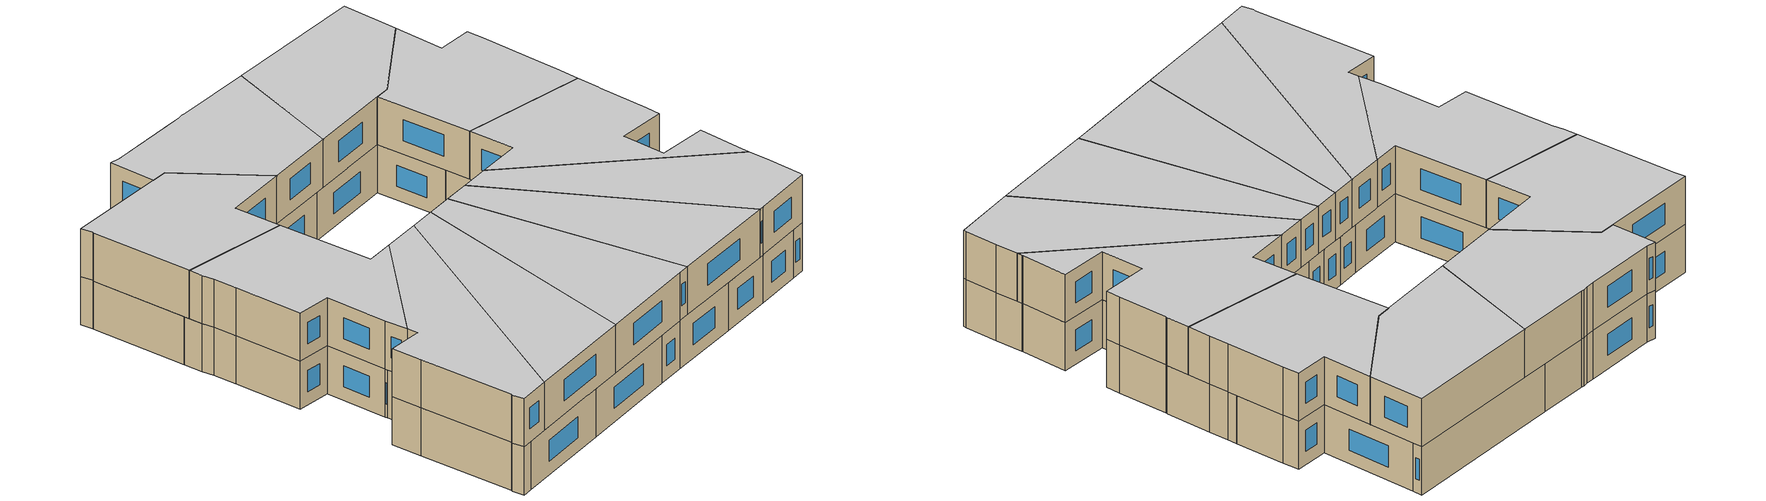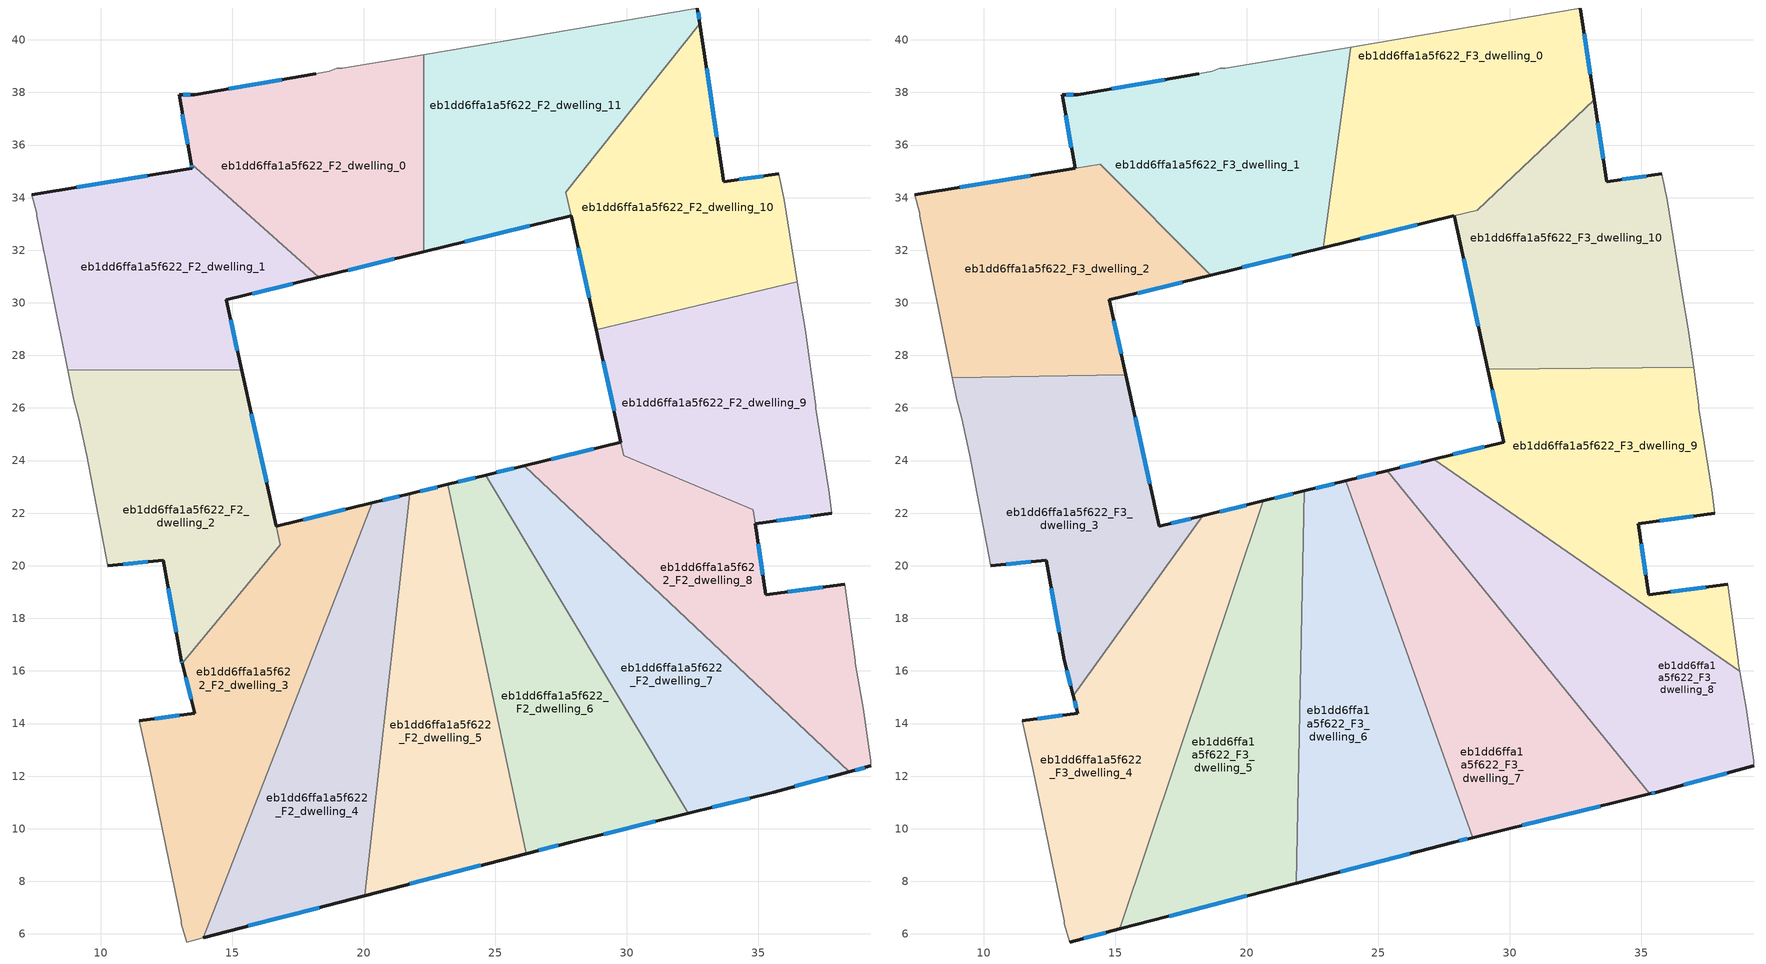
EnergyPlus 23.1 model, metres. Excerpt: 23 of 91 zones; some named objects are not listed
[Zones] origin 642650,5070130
eb1dd6ffa1a5f622_F2_dwelling_0
 floor to eb1dd6ffa1a5f622_F1_dwelling_0 (EU_floor_Construction): 22.27,39.44 22.27,31.94 18.28,30.96 13.44,35.29 12.97,37.91 13.57,37.91 18.17,38.71 18.67,38.81 18.97,38.91 19.17,38.91 z6
 wall outside (EU_wall_Construction): 18.17,38.71 13.57,37.91 12.97,37.91 13.44,35.29 / 18.28,30.96 22.27,31.94 z6:9
 wall adiabatic (EU_wall_Construction): 22.27,39.44 19.17,38.91 18.97,38.91 18.67,38.81 18.17,38.71 z6:9
 wall to eb1dd6ffa1a5f622_F2_dwelling_11 (EU_wall_Construction): 22.27,31.94 22.27,39.44 z6:9
 wall to eb1dd6ffa1a5f622_F2_dwelling_1 (EU_wall_Construction): 13.44,35.29 18.28,30.96 z6:9
 window (EU_Window_Construction): 16.88,38.49 14.86,38.14 / 19.4,31.24 21.15,31.67 / 13.1,37.18 13.31,36.03 / 13.4,37.91 13.14,37.91 z6.84:8.16
eb1dd6ffa1a5f622_F2_dwelling_1
 floor to eb1dd6ffa1a5f622_F1_dwelling_1 (EU_floor_Construction): 18.28,30.96 14.77,30.11 15.36,27.43 8.73,27.46 7.56,33.31 7.56,33.41 7.36,34.11 13.47,35.11 13.44,35.29 z6
 wall outside (EU_wall_Construction): 13.44,35.29 13.47,35.11 7.36,34.11 / 15.36,27.43 14.77,30.11 18.28,30.96 z6:9
 wall adiabatic (EU_wall_Construction): 7.36,34.11 7.56,33.41 7.56,33.31 8.73,27.46 z6:9
 wall to eb1dd6ffa1a5f622_F2_dwelling_2 (EU_wall_Construction): 8.73,27.46 15.36,27.43 z6:9
 window (EU_Window_Construction): 11.76,34.83 9.07,34.39 / 13.45,35.24 13.46,35.16 / 15.75,30.35 17.3,30.72 / 15.19,28.18 14.93,29.36 z6.84:8.16
 ceiling adiabatic (EU_roof_Construction): 13.47,35.11 7.36,34.11 13.61,35.13 13.44,35.29 z9
eb1dd6ffa1a5f622_F2_dwelling_10
 floor to eb1dd6ffa1a5f622_F1_dwelling_10 (EU_floor_Construction): 32.78,40.61 33.68,34.61 35.79,34.91 35.98,33.9 36.49,30.8 28.83,28.97 27.68,34.21 z6
 wall outside (EU_wall_Construction): 35.79,34.91 33.68,34.61 32.78,40.61 / 27.88,33.3 28.83,28.97 z6:9
 wall adiabatic (EU_wall_Construction): 36.49,30.8 35.98,33.9 35.79,34.91 z6:9
 wall to eb1dd6ffa1a5f622_F2_dwelling_9 (EU_wall_Construction): 28.83,28.97 36.49,30.8 z6:9
 wall to eb1dd6ffa1a5f622_F2_dwelling_11 (EU_wall_Construction): 32.78,40.61 27.68,34.21 27.88,33.31 z6:9
 window (EU_Window_Construction): 33.43,36.29 33.03,38.93 / 35.2,34.82 34.27,34.69 / 28.15,32.09 28.57,30.19 z6.84:8.16
eb1dd6ffa1a5f622_F2_dwelling_11
 floor to eb1dd6ffa1a5f622_F1_dwelling_11 (EU_floor_Construction): 32.68,41.21 32.78,40.61 27.68,34.21 27.88,33.31 22.27,31.94 22.27,39.44 z6
 wall outside (EU_wall_Construction): 32.78,40.61 32.68,41.21 / 22.27,31.94 27.88,33.31 z6:9
 wall adiabatic (EU_wall_Construction): 32.68,41.21 22.27,39.44 z6:9
 window (EU_Window_Construction): 32.75,40.78 32.71,41.04 / 23.84,32.32 26.31,32.92 z6.84:8.16
eb1dd6ffa1a5f622_F2_dwelling_2
 floor to eb1dd6ffa1a5f622_F1_dwelling_2 (EU_floor_Construction): 15.36,27.43 16.82,20.8 13.09,16.29 13.06,16.4 12.36,20.2 10.26,20 9.46,24.21 9.16,25.61 8.96,26.31 8.73,27.46 z6
 wall outside (EU_wall_Construction): 10.26,20 12.36,20.2 13.06,16.4 13.09,16.29 / 16.67,21.51 15.36,27.43 z6:9
 wall adiabatic (EU_wall_Construction): 8.73,27.46 8.96,26.31 9.16,25.61 9.46,24.21 10.26,20 z6:9
 wall to eb1dd6ffa1a5f622_F2_dwelling_3 (EU_wall_Construction): 13.09,16.29 16.82,20.8 16.67,21.5 z6:9
 window (EU_Window_Construction): 13.07,16.37 13.08,16.32 / 12.56,19.14 12.87,17.46 / 10.85,20.06 11.78,20.15 / 16.3,23.17 15.72,25.77 z6.84:8.16
eb1dd6ffa1a5f622_F2_dwelling_3
 floor to eb1dd6ffa1a5f622_F1_dwelling_3 (EU_floor_Construction): 20.32,22.39 13.89,5.86 13.26,5.69 13.06,6.39 13.06,6.49 11.86,12.3 11.46,14.1 13.56,14.4 13.09,16.29 16.82,20.8 16.67,21.5 z6
 wall outside (EU_wall_Construction): 20.32,22.39 16.67,21.5 / 13.09,16.29 13.56,14.4 11.46,14.1 z6:9
 wall to eb1dd6ffa1a5f622_F2_dwelling_4 (EU_wall_Construction): 13.89,5.86 20.32,22.39 z6:9
 wall adiabatic (EU_wall_Construction): 11.46,14.1 11.86,12.3 13.06,6.49 13.06,6.39 13.26,5.69 13.89,5.86 z6:9
 window (EU_Window_Construction): 19.3,22.14 17.69,21.75 / 12.97,14.31 12.05,14.18 / 13.22,15.76 13.43,14.93 z6.84:8.16
eb1dd6ffa1a5f622_F2_dwelling_4
 floor to eb1dd6ffa1a5f622_F1_dwelling_4 (EU_floor_Construction): 21.75,22.74 20.03,7.45 13.89,5.86 20.32,22.39 z6
 wall outside (EU_wall_Construction): 21.75,22.74 20.32,22.39 / 13.89,5.86 20.03,7.45 z6:9
 wall to eb1dd6ffa1a5f622_F2_dwelling_5 (EU_wall_Construction): 20.03,7.45 21.75,22.74 z6:9
 window (EU_Window_Construction): 21.35,22.64 20.72,22.49 / 15.61,6.3 18.31,7 z6.84:8.16
eb1dd6ffa1a5f622_F2_dwelling_5
 floor to eb1dd6ffa1a5f622_F1_dwelling_5 (EU_floor_Construction): 23.19,23.09 26.18,9.05 20.03,7.45 21.75,22.74 z6
 wall outside (EU_wall_Construction): 23.19,23.09 21.75,22.74 / 20.03,7.45 26.18,9.05 z6:9
 wall to eb1dd6ffa1a5f622_F2_dwelling_6 (EU_wall_Construction): 26.18,9.05 23.19,23.09 z6:9
 window (EU_Window_Construction): 22.79,22.99 22.15,22.84 / 21.75,7.9 24.45,8.6 z6.84:8.16
eb1dd6ffa1a5f622_F2_dwelling_6
 floor to eb1dd6ffa1a5f622_F1_dwelling_6 (EU_floor_Construction): 24.64,23.45 32.34,10.59 27.87,9.49 26.18,9.05 23.19,23.09 z6
 wall outside (EU_wall_Construction): 24.64,23.45 23.19,23.09 / 26.18,9.05 27.87,9.49 32.34,10.59 z6:9
 wall to eb1dd6ffa1a5f622_F2_dwelling_7 (EU_wall_Construction): 32.34,10.59 24.64,23.45 z6:9
 window (EU_Window_Construction): 24.23,23.35 23.6,23.19 / 29.12,9.8 31.09,10.28 / 26.65,9.17 27.4,9.37 z6.84:8.16
eb1dd6ffa1a5f622_F2_dwelling_7
 floor to eb1dd6ffa1a5f622_F1_dwelling_7 (EU_floor_Construction): 38.47,12.17 35.58,11.39 32.34,10.59 24.64,23.45 26.1,23.8 z6
 wall outside (EU_wall_Construction): 26.1,23.8 24.64,23.45 / 32.34,10.59 35.58,11.39 38.47,12.17 z6:9
 wall to eb1dd6ffa1a5f622_F2_dwelling_8 (EU_wall_Construction): 38.47,12.17 26.1,23.8 z6:9
 window (EU_Window_Construction): 25.69,23.7 25.05,23.55 / 36.39,11.61 37.66,11.95 / 33.25,10.81 34.67,11.16 z6.84:8.16
eb1dd6ffa1a5f622_F2_dwelling_8
 floor to eb1dd6ffa1a5f622_F1_dwelling_8 (EU_floor_Construction): 34.8,22.12 34.88,21.59 35.28,18.89 38.28,19.29 38.68,16.39 38.68,16.29 38.98,14.59 39.28,12.59 39.28,12.39 38.47,12.17 26.1,23.8 29.78,24.7 29.89,24.19 z6
 wall outside (EU_wall_Construction): 38.28,19.29 35.28,18.89 34.88,21.59 / 38.47,12.17 39.28,12.39 / 29.78,24.7 26.1,23.8 z6:9
 wall adiabatic (EU_wall_Construction): 39.28,12.39 39.28,12.59 38.98,14.59 38.68,16.29 38.68,16.39 38.28,19.29 z6:9
 wall to eb1dd6ffa1a5f622_F2_dwelling_9 (EU_wall_Construction): 34.88,21.6 34.8,22.12 29.89,24.19 29.78,24.7 z6:9
 window (EU_Window_Construction): 35.17,19.65 34.99,20.84 / 37.44,19.18 36.12,19.01 / 38.7,12.23 39.05,12.33 / 28.75,24.45 27.13,24.05 z6.84:8.16
eb1dd6ffa1a5f622_F2_dwelling_9
 floor to eb1dd6ffa1a5f622_F1_dwelling_9 (EU_floor_Construction): 36.49,30.8 36.58,30.2 36.78,29 37.18,26.1 37.18,26 37.68,22.9 37.78,22 34.88,21.6 34.8,22.12 29.89,24.19 28.83,28.97 z6
 wall outside (EU_wall_Construction): 28.83,28.97 29.78,24.71 / 34.88,21.6 37.78,22 z6:9
 wall adiabatic (EU_wall_Construction): 37.78,22 37.68,22.9 37.18,26 37.18,26.1 36.78,29 36.58,30.2 36.49,30.8 z6:9
 window (EU_Window_Construction): 29.1,27.78 29.51,25.9 / 35.69,21.71 36.97,21.88 z6.84:8.16
eb1dd6ffa1a5f622_F3_dwelling_0
 floor to eb1dd6ffa1a5f622_F2_dwelling_11 (EU_floor_Construction): 32.68,41.21 32.77,40.61 27.68,34.21 27.88,33.31 22.91,32.1 23.95,39.73 z9
 floor to eb1dd6ffa1a5f622_F2_dwelling_10 (EU_floor_Construction): 32.77,40.61 33.21,37.71 28.77,33.52 27.88,33.31 27.68,34.21 z9
 wall outside (EU_wall_Construction): 22.91,32.09 27.87,33.31 / 33.21,37.71 32.68,41.21 z9:12
 wall to eb1dd6ffa1a5f622_F3_dwelling_1 (EU_wall_Construction): 23.95,39.73 22.91,32.09 z9:12
 wall adiabatic (EU_wall_Construction): 32.68,41.21 23.95,39.73 z9:12
 wall to eb1dd6ffa1a5f622_F3_dwelling_10 (EU_wall_Construction): 27.88,33.31 28.77,33.52 33.21,37.71 z9:12
 window (EU_Window_Construction): 24.3,32.43 26.48,32.97 / 33.06,38.69 32.83,40.23 z9.84:11.16
 ceiling to eb1dd6ffa1a5f622_F4_dwelling_0 (EU_floor_Construction): 28.77,33.52 33.21,37.71 32.68,41.21 23.95,39.73 22.91,32.09 z12
eb1dd6ffa1a5f622_F3_dwelling_1
 floor to eb1dd6ffa1a5f622_F2_dwelling_0 (EU_floor_Construction): 22.27,39.44 22.27,31.94 18.63,31.05 14.42,35.27 13.61,35.14 13.44,35.29 12.97,37.91 13.57,37.91 18.17,38.71 18.67,38.81 18.97,38.91 19.17,38.91 z9
 floor adiabatic (EU_floor_Construction): 13.61,35.14 13.47,35.11 13.44,35.29 z9
 floor to eb1dd6ffa1a5f622_F2_dwelling_11 (EU_floor_Construction): 23.95,39.73 22.91,32.1 22.27,31.94 22.27,39.44 z9
 wall outside (EU_wall_Construction): 18.63,31.05 22.91,32.09 / 18.17,38.71 13.57,37.91 12.97,37.91 13.47,35.11 z9:12
 wall adiabatic (EU_wall_Construction): 23.95,39.73 19.17,38.91 18.97,38.91 18.67,38.81 18.17,38.71 z9:12
 wall to eb1dd6ffa1a5f622_F3_dwelling_2 (EU_wall_Construction): 14.42,35.26 18.63,31.05 / 13.47,35.11 14.42,35.27 z9:12
 window (EU_Window_Construction): 19.83,31.34 21.71,31.8 / 13.11,37.13 13.33,35.9 / 13.4,37.91 13.14,37.91 / 16.88,38.49 14.86,38.14 z9.84:11.16
 ceiling to eb1dd6ffa1a5f622_F4_dwelling_1 (EU_floor_Construction): 22.91,32.09 23.95,39.73 19.17,38.91 18.97,38.91 18.67,38.81 18.17,38.71 13.57,37.91 12.97,37.91 13.47,35.11 14.42,35.27 18.63,31.05 z12
eb1dd6ffa1a5f622_F3_dwelling_10
 floor to eb1dd6ffa1a5f622_F2_dwelling_10 (EU_floor_Construction): 35.79,34.91 35.98,33.9 36.49,30.8 28.83,28.97 27.88,33.31 28.77,33.52 33.21,37.71 33.68,34.61 z9
 floor to eb1dd6ffa1a5f622_F2_dwelling_9 (EU_floor_Construction): 36.49,30.8 36.58,30.2 36.78,29 36.98,27.54 29.17,27.47 28.83,28.97 z9
 wall outside (EU_wall_Construction): 27.88,33.31 29.17,27.47 / 35.79,34.91 33.68,34.61 33.21,37.71 z9:12
 wall adiabatic (EU_wall_Construction): 36.98,27.54 36.78,29 36.58,30.2 35.98,33.9 35.79,34.91 z9:12
 wall to eb1dd6ffa1a5f622_F3_dwelling_9 (EU_wall_Construction): 29.17,27.47 36.98,27.54 z9:12
 window (EU_Window_Construction): 28.24,31.67 28.81,29.1 / 33.55,35.48 33.34,36.84 / 35.2,34.82 34.27,34.69 z9.84:11.16
 ceiling to eb1dd6ffa1a5f622_F4_dwelling_10 (EU_floor_Construction): 36.98,27.54 36.78,29 36.58,30.2 35.98,33.9 35.79,34.91 33.68,34.61 33.21,37.71 28.77,33.52 27.88,33.31 29.17,27.47 z12
eb1dd6ffa1a5f622_F3_dwelling_2
 floor to eb1dd6ffa1a5f622_F2_dwelling_1 (EU_floor_Construction): 18.28,30.97 14.77,30.11 15.36,27.43 8.73,27.46 7.56,33.31 7.56,33.41 7.36,34.11 13.61,35.13 z9
 floor to eb1dd6ffa1a5f622_F2_dwelling_0 (EU_floor_Construction): 14.42,35.26 18.63,31.05 18.28,30.97 13.61,35.13 z9
 floor to eb1dd6ffa1a5f622_F2_dwelling_2 (EU_floor_Construction): 15.36,27.43 15.39,27.27 8.8,27.15 8.73,27.46 z9
 wall outside (EU_wall_Construction): 15.39,27.27 14.77,30.11 18.63,31.05 / 13.47,35.11 7.36,34.11 z9:12
 wall to eb1dd6ffa1a5f622_F3_dwelling_3 (EU_wall_Construction): 8.8,27.15 15.39,27.27 z9:12
 wall adiabatic (EU_wall_Construction): 7.36,34.11 7.56,33.41 7.56,33.31 8.8,27.15 z9:12
 window (EU_Window_Construction): 15.85,30.37 17.55,30.79 / 15.22,28.07 14.94,29.31 / 11.76,34.83 9.07,34.39 z9.84:11.16
 ceiling to eb1dd6ffa1a5f622_F4_dwelling_2 (EU_floor_Construction): 15.39,27.27 14.77,30.11 18.63,31.05 14.42,35.26 7.36,34.11 7.56,33.41 7.56,33.31 8.8,27.15 z12
eb1dd6ffa1a5f622_F3_dwelling_3
 floor to eb1dd6ffa1a5f622_F2_dwelling_2 (EU_floor_Construction): 15.39,27.27 16.82,20.8 13.09,16.29 13.06,16.4 12.36,20.2 10.26,20 9.46,24.21 9.16,25.61 8.96,26.31 8.8,27.15 z9
 floor to eb1dd6ffa1a5f622_F2_dwelling_3 (EU_floor_Construction): 18.32,21.91 13.4,15.05 13.09,16.29 16.82,20.8 16.67,21.5 z9
 wall outside (EU_wall_Construction): 10.26,20 12.36,20.2 13.06,16.4 13.4,15.05 / 18.32,21.91 16.67,21.5 15.39,27.27 z9:12
 wall adiabatic (EU_wall_Construction): 8.8,27.15 8.96,26.31 9.16,25.61 9.46,24.21 10.26,20 z9:12
 wall to eb1dd6ffa1a5f622_F3_dwelling_4 (EU_wall_Construction): 13.4,15.05 18.32,21.91 z9:12
 window (EU_Window_Construction): 10.85,20.06 11.78,20.15 / 16.31,23.12 15.75,25.66 / 17.86,21.79 17.13,21.61 / 13.16,16.02 13.31,15.43 / 12.56,19.14 12.87,17.46 z9.84:11.16
 ceiling to eb1dd6ffa1a5f622_F4_dwelling_3 (EU_floor_Construction): 13.4,15.05 18.32,21.91 16.67,21.5 15.39,27.27 8.8,27.15 8.96,26.31 9.16,25.61 9.46,24.21 10.26,20 12.36,20.2 13.06,16.4 z12
eb1dd6ffa1a5f622_F3_dwelling_4
 floor to eb1dd6ffa1a5f622_F2_dwelling_3 (EU_floor_Construction): 20.32,22.39 13.89,5.86 13.26,5.69 13.06,6.39 13.06,6.49 11.86,12.3 11.46,14.1 13.56,14.4 13.4,15.05 18.32,21.91 z9
 floor to eb1dd6ffa1a5f622_F2_dwelling_4 (EU_floor_Construction): 20.62,22.47 15.17,6.19 13.89,5.86 20.32,22.39 z9
 wall outside (EU_wall_Construction): 13.4,15.05 13.56,14.4 11.46,14.1 / 20.62,22.47 18.32,21.91 / 13.26,5.69 15.17,6.19 z9:12
 wall to eb1dd6ffa1a5f622_F3_dwelling_5 (EU_wall_Construction): 15.17,6.19 20.62,22.47 z9:12
 wall adiabatic (EU_wall_Construction): 11.46,14.1 11.86,12.3 13.06,6.49 13.06,6.39 13.26,5.69 z9:12
 window (EU_Window_Construction): 13.45,14.87 13.52,14.58 / 19.98,22.31 18.97,22.06 / 13.8,5.83 14.64,6.05 / 12.97,14.31 12.05,14.18 z9.84:11.16
 ceiling to eb1dd6ffa1a5f622_F4_dwelling_4 (EU_floor_Construction): 15.17,6.19 20.62,22.47 18.32,21.91 13.4,15.05 13.56,14.4 11.46,14.1 11.86,12.3 13.06,6.49 13.06,6.39 13.26,5.69 z12
eb1dd6ffa1a5f622_F3_dwelling_5
 floor to eb1dd6ffa1a5f622_F2_dwelling_4 (EU_floor_Construction): 21.75,22.74 20.03,7.45 15.17,6.19 20.62,22.47 z9
 floor to eb1dd6ffa1a5f622_F2_dwelling_5 (EU_floor_Construction): 22.18,22.85 21.88,7.93 20.03,7.45 21.75,22.74 z9
 wall outside (EU_wall_Construction): 22.18,22.85 20.62,22.47 / 15.17,6.19 21.88,7.93 z9:12
 wall to eb1dd6ffa1a5f622_F3_dwelling_6 (EU_wall_Construction): 21.88,7.93 22.18,22.85 z9:12
 window (EU_Window_Construction): 21.74,22.74 21.06,22.57 / 17.05,6.68 20,7.44 z9.84:11.16
 ceiling to eb1dd6ffa1a5f622_F4_dwelling_5 (EU_floor_Construction): 21.88,7.93 22.18,22.85 20.62,22.47 15.17,6.19 z12
eb1dd6ffa1a5f622_F3_dwelling_6
 floor to eb1dd6ffa1a5f622_F2_dwelling_5 (EU_floor_Construction): 23.19,23.09 26.18,9.05 21.88,7.93 22.18,22.85 z9
 floor to eb1dd6ffa1a5f622_F2_dwelling_6 (EU_floor_Construction): 23.76,23.23 28.58,9.67 27.87,9.49 26.18,9.05 23.19,23.09 z9
 wall outside (EU_wall_Construction): 23.76,23.23 22.18,22.85 / 21.88,7.93 27.87,9.49 28.58,9.67 z9:12
 wall to eb1dd6ffa1a5f622_F3_dwelling_7 (EU_wall_Construction): 28.58,9.67 23.76,23.23 z9:12
 window (EU_Window_Construction): 23.32,23.12 22.62,22.95 / 28.07,9.54 28.39,9.62 / 23.56,8.37 26.19,9.05 z9.84:11.16
 ceiling to eb1dd6ffa1a5f622_F4_dwelling_6 (EU_floor_Construction): 27.87,9.49 28.58,9.67 23.76,23.23 22.18,22.85 21.88,7.93 z12
eb1dd6ffa1a5f622_F3_dwelling_7
 floor to eb1dd6ffa1a5f622_F2_dwelling_6 (EU_floor_Construction): 24.64,23.45 32.34,10.59 28.58,9.67 23.76,23.23 z9
 floor to eb1dd6ffa1a5f622_F2_dwelling_7 (EU_floor_Construction): 25.34,23.62 35.32,11.32 32.34,10.59 24.64,23.45 z9
 wall outside (EU_wall_Construction): 25.34,23.62 23.76,23.23 / 28.58,9.67 35.32,11.32 z9:12
 wall to eb1dd6ffa1a5f622_F3_dwelling_8 (EU_wall_Construction): 35.32,11.32 25.34,23.62 z9:12
 window (EU_Window_Construction): 24.9,23.51 24.2,23.34 / 30.47,10.13 33.43,10.86 z9.84:11.16
 ceiling to eb1dd6ffa1a5f622_F4_dwelling_7 (EU_floor_Construction): 35.32,11.32 25.34,23.62 23.76,23.23 28.58,9.67 z12
eb1dd6ffa1a5f622_F3_dwelling_8
 floor to eb1dd6ffa1a5f622_F2_dwelling_7 (EU_floor_Construction): 38.47,12.17 35.58,11.39 35.32,11.32 25.34,23.62 26.1,23.8 z9
 floor to eb1dd6ffa1a5f622_F2_dwelling_8 (EU_floor_Construction): 38.74,15.98 38.98,14.59 39.28,12.59 39.28,12.39 38.47,12.17 26.1,23.8 27.11,24.05 z9
 wall outside (EU_wall_Construction): 35.32,11.32 35.58,11.39 39.28,12.39 / 27.11,24.05 25.34,23.62 z9:12
 wall adiabatic (EU_wall_Construction): 39.28,12.39 39.28,12.59 38.98,14.59 38.74,15.98 z9:12
 wall to eb1dd6ffa1a5f622_F3_dwelling_9 (EU_wall_Construction): 38.74,15.98 27.11,24.05 z9:12
 window (EU_Window_Construction): 36.62,11.67 38.24,12.11 / 35.39,11.34 35.51,11.37 / 26.61,23.93 25.84,23.74 z9.84:11.16
 ceiling to eb1dd6ffa1a5f622_F4_dwelling_8 (EU_floor_Construction): 39.28,12.39 39.28,12.59 38.98,14.59 38.74,15.98 27.11,24.05 25.34,23.62 35.32,11.32 35.58,11.39 z12
eb1dd6ffa1a5f622_F3_dwelling_9
 floor to eb1dd6ffa1a5f622_F2_dwelling_8 (EU_floor_Construction): 34.8,22.12 34.88,21.6 35.28,18.89 38.28,19.29 38.68,16.39 38.68,16.29 38.74,15.98 27.11,24.05 29.78,24.7 29.89,24.19 z9
 floor to eb1dd6ffa1a5f622_F2_dwelling_9 (EU_floor_Construction): 36.98,27.54 37.18,26.1 37.18,26 37.68,22.9 37.78,22 34.88,21.6 34.8,22.12 29.89,24.19 29.17,27.47 z9
 wall outside (EU_wall_Construction): 38.28,19.29 35.28,18.89 34.88,21.6 37.78,22 / 29.17,27.47 29.78,24.7 27.11,24.05 z9:12
 wall adiabatic (EU_wall_Construction): 37.78,22 37.68,22.9 37.18,26 37.18,26.1 36.98,27.54 / 38.74,15.98 38.68,16.29 38.68,16.39 38.28,19.29 z9:12
 window (EU_Window_Construction): 35.69,21.71 36.97,21.88 / 35.17,19.65 34.99,20.84 / 37.44,19.18 36.12,19.01 / 29.03,24.52 27.86,24.23 / 29.34,26.69 29.61,25.48 z9.84:11.16
 ceiling to eb1dd6ffa1a5f622_F4_dwelling_9 (EU_floor_Construction): 38.74,15.98 38.68,16.29 38.68,16.39 38.28,19.29 35.28,18.89 34.88,21.6 37.78,22 37.68,22.9 37.18,26 37.18,26.1 36.98,27.54 29.17,27.47 29.78,24.7 27.11,24.05 z12
[Building]
EU S2 Campaign: North Axis=0; Terrain=City; Solar Distribution=FullExterior
[Site:Location]
Lyon-Bron: Latitude=45.75; Longitude=5; Time Zone=1; Elevation=198
[SizingPeriod:WeatherFileDays]
AnnualSizingPeriod: Begin Month=1; Begin Day of Month=1; End Month=12; End Day of Month=31; Day of Week for Start Day=Monday; Use Weather File Daylight Saving Period=No; Use Weather File Rain and Snow Indicators=No
[MATERIAL]
EU_InternalMass_Material: Roughness=MediumRough; Thickness=0.1; Conductivity=1; Density=1800; Specific Heat=900; Thermal Absorptance=0.9; Solar Absorptance=0.7; Visible Absorptance=0.7
[MATERIAL:NOMASS] Roughness=MediumRough; Thermal Absorptance=0.9; Solar Absorptance=0.7; Visible Absorptance=0.7
Name | Thermal Resistance
EU_wall_NoMass | 0.776494
EU_roof_NoMass | 0.486893
EU_floor_NoMass | 0.421597
[WINDOWMATERIAL:SIMPLEGLAZINGSYSTEM]
EU_Window_SimpleGlazing: UFactor=4.24961; Solar Heat Gain Coefficient=0.83; Visible Transmittance=0.83
[CONSTRUCTION]
EU_wall_Construction: EU_wall_NoMass
EU_roof_Construction: EU_roof_NoMass
EU_floor_Construction: EU_floor_NoMass
EU_Window_Construction: EU_Window_SimpleGlazing
EU_InternalMass_Construction: EU_InternalMass_Material
[ZONE] Type=1; Multiplier=1; Ceiling Height=autocalculate; Floor Area=autocalculate; Part of Total Floor Area=Yes
Name | Volume
eb1dd6ffa1a5f622_F2_dwelling_0 | 168.765
eb1dd6ffa1a5f622_F3_dwelling_0 | 183.371
eb1dd6ffa1a5f622_F2_dwelling_1; eb1dd6ffa1a5f622_F2_dwelling_7 | 168.764
eb1dd6ffa1a5f622_F3_dwelling_1 | 186.073
eb1dd6ffa1a5f622_F2_dwelling_10 | 167.156
eb1dd6ffa1a5f622_F3_dwelling_10 | 184.811
eb1dd6ffa1a5f622_F2_dwelling_11 | 170.377
eb1dd6ffa1a5f622_F2_dwelling_2 | 167.744
eb1dd6ffa1a5f622_F3_dwelling_2 | 182.098
eb1dd6ffa1a5f622_F2_dwelling_3 | 169.754
eb1dd6ffa1a5f622_F3_dwelling_3 | 181.222
eb1dd6ffa1a5f622_F2_dwelling_4 | 168.739
eb1dd6ffa1a5f622_F3_dwelling_4 | 186.956
eb1dd6ffa1a5f622_F2_dwelling_5 | 168.792
eb1dd6ffa1a5f622_F3_dwelling_5 | 184.128
eb1dd6ffa1a5f622_F2_dwelling_6 | 168.733
eb1dd6ffa1a5f622_F3_dwelling_6 | 184.118
eb1dd6ffa1a5f622_F3_dwelling_7 | 184.083
eb1dd6ffa1a5f622_F2_dwelling_8 | 168.61
eb1dd6ffa1a5f622_F3_dwelling_8 | 184.096
eb1dd6ffa1a5f622_F2_dwelling_9 | 168.859
eb1dd6ffa1a5f622_F3_dwelling_9 | 184.098
[INTERNALMASS] Construction=EU_InternalMass_Construction
Name | Zone or ZoneList | Surface Area
eb1dd6ffa1a5f622_F2_dwelling_0_EU_InternalMass | eb1dd6ffa1a5f622_F2_dwelling_0 | 56.2548
eb1dd6ffa1a5f622_F2_dwelling_1_EU_InternalMass | eb1dd6ffa1a5f622_F2_dwelling_1 | 56.2544
eb1dd6ffa1a5f622_F2_dwelling_2_EU_InternalMass | eb1dd6ffa1a5f622_F2_dwelling_2 | 55.9146
eb1dd6ffa1a5f622_F2_dwelling_3_EU_InternalMass | eb1dd6ffa1a5f622_F2_dwelling_3 | 56.5848
eb1dd6ffa1a5f622_F2_dwelling_4_EU_InternalMass | eb1dd6ffa1a5f622_F2_dwelling_4 | 56.2463
eb1dd6ffa1a5f622_F2_dwelling_5_EU_InternalMass | eb1dd6ffa1a5f622_F2_dwelling_5 | 56.2638
eb1dd6ffa1a5f622_F2_dwelling_6_EU_InternalMass | eb1dd6ffa1a5f622_F2_dwelling_6 | 56.2443
eb1dd6ffa1a5f622_F2_dwelling_7_EU_InternalMass | eb1dd6ffa1a5f622_F2_dwelling_7 | 56.2547
eb1dd6ffa1a5f622_F2_dwelling_8_EU_InternalMass | eb1dd6ffa1a5f622_F2_dwelling_8 | 56.2042
eb1dd6ffa1a5f622_F2_dwelling_9_EU_InternalMass | eb1dd6ffa1a5f622_F2_dwelling_9 | 56.2966
eb1dd6ffa1a5f622_F2_dwelling_10_EU_InternalMass | eb1dd6ffa1a5f622_F2_dwelling_10 | 55.7191
eb1dd6ffa1a5f622_F2_dwelling_11_EU_InternalMass | eb1dd6ffa1a5f622_F2_dwelling_11 | 56.7913
eb1dd6ffa1a5f622_F3_dwelling_0_EU_InternalMass | eb1dd6ffa1a5f622_F3_dwelling_0 | 61.1243
eb1dd6ffa1a5f622_F3_dwelling_1_EU_InternalMass | eb1dd6ffa1a5f622_F3_dwelling_1 | 62.0237
eb1dd6ffa1a5f622_F3_dwelling_2_EU_InternalMass | eb1dd6ffa1a5f622_F3_dwelling_2 | 60.7127
eb1dd6ffa1a5f622_F3_dwelling_3_EU_InternalMass | eb1dd6ffa1a5f622_F3_dwelling_3 | 60.4071
eb1dd6ffa1a5f622_F3_dwelling_4_EU_InternalMass | eb1dd6ffa1a5f622_F3_dwelling_4 | 62.3182
eb1dd6ffa1a5f622_F3_dwelling_5_EU_InternalMass | eb1dd6ffa1a5f622_F3_dwelling_5 | 61.3761
eb1dd6ffa1a5f622_F3_dwelling_6_EU_InternalMass | eb1dd6ffa1a5f622_F3_dwelling_6 | 61.3725
eb1dd6ffa1a5f622_F3_dwelling_7_EU_InternalMass | eb1dd6ffa1a5f622_F3_dwelling_7 | 61.3612
eb1dd6ffa1a5f622_F3_dwelling_8_EU_InternalMass | eb1dd6ffa1a5f622_F3_dwelling_8 | 61.3651
eb1dd6ffa1a5f622_F3_dwelling_9_EU_InternalMass | eb1dd6ffa1a5f622_F3_dwelling_9 | 61.3655
eb1dd6ffa1a5f622_F3_dwelling_10_EU_InternalMass | eb1dd6ffa1a5f622_F3_dwelling_10 | 61.604
[OTHEREQUIPMENT] Fuel Type=Electricity; Design Level Calculation Method=Watts/Area; Power per Zone Floor Area=1; Fraction Latent=0; Fraction Radiant=0; Fraction Lost=0; Carbon Dioxide Generation Rate=0; EndUse Subcategory=EU_Step8_InternalGains
Name | Zone or ZoneList or Space or SpaceList | Schedule
EU_Step8_InternalGain_eb1dd6ffa1a5f622_F2_dwelling_0_f000 | eb1dd6ffa1a5f622_F2_dwelling_0 | EU_Step8_GainSchedule_eb1dd6ffa1a5f622_F2_dwelling_0_f000
EU_Step8_InternalGain_eb1dd6ffa1a5f622_F2_dwelling_1_f000 | eb1dd6ffa1a5f622_F2_dwelling_1 | EU_Step8_GainSchedule_eb1dd6ffa1a5f622_F2_dwelling_1_f000
EU_Step8_InternalGain_eb1dd6ffa1a5f622_F2_dwelling_2_f000 | eb1dd6ffa1a5f622_F2_dwelling_2 | EU_Step8_GainSchedule_eb1dd6ffa1a5f622_F2_dwelling_2_f000
EU_Step8_InternalGain_eb1dd6ffa1a5f622_F2_dwelling_3_f000 | eb1dd6ffa1a5f622_F2_dwelling_3 | EU_Step8_GainSchedule_eb1dd6ffa1a5f622_F2_dwelling_3_f000
EU_Step8_InternalGain_eb1dd6ffa1a5f622_F2_dwelling_4_f000 | eb1dd6ffa1a5f622_F2_dwelling_4 | EU_Step8_GainSchedule_eb1dd6ffa1a5f622_F2_dwelling_4_f000
EU_Step8_InternalGain_eb1dd6ffa1a5f622_F2_dwelling_5_f000 | eb1dd6ffa1a5f622_F2_dwelling_5 | EU_Step8_GainSchedule_eb1dd6ffa1a5f622_F2_dwelling_5_f000
EU_Step8_InternalGain_eb1dd6ffa1a5f622_F2_dwelling_6_f000 | eb1dd6ffa1a5f622_F2_dwelling_6 | EU_Step8_GainSchedule_eb1dd6ffa1a5f622_F2_dwelling_6_f000
EU_Step8_InternalGain_eb1dd6ffa1a5f622_F2_dwelling_7_f000 | eb1dd6ffa1a5f622_F2_dwelling_7 | EU_Step8_GainSchedule_eb1dd6ffa1a5f622_F2_dwelling_7_f000
EU_Step8_InternalGain_eb1dd6ffa1a5f622_F2_dwelling_8_f000 | eb1dd6ffa1a5f622_F2_dwelling_8 | EU_Step8_GainSchedule_eb1dd6ffa1a5f622_F2_dwelling_8_f000
EU_Step8_InternalGain_eb1dd6ffa1a5f622_F2_dwelling_9_f000 | eb1dd6ffa1a5f622_F2_dwelling_9 | EU_Step8_GainSchedule_eb1dd6ffa1a5f622_F2_dwelling_9_f000
EU_Step8_InternalGain_eb1dd6ffa1a5f622_F2_dwelling_10_f000 | eb1dd6ffa1a5f622_F2_dwelling_10 | EU_Step8_GainSchedule_eb1dd6ffa1a5f622_F2_dwelling_10_f000
EU_Step8_InternalGain_eb1dd6ffa1a5f622_F2_dwelling_11_f000 | eb1dd6ffa1a5f622_F2_dwelling_11 | EU_Step8_GainSchedule_eb1dd6ffa1a5f622_F2_dwelling_11_f000
EU_Step8_InternalGain_eb1dd6ffa1a5f622_F3_dwelling_0_f000 | eb1dd6ffa1a5f622_F3_dwelling_0 | EU_Step8_GainSchedule_eb1dd6ffa1a5f622_F3_dwelling_0_f000
EU_Step8_InternalGain_eb1dd6ffa1a5f622_F3_dwelling_1_f000 | eb1dd6ffa1a5f622_F3_dwelling_1 | EU_Step8_GainSchedule_eb1dd6ffa1a5f622_F3_dwelling_1_f000
EU_Step8_InternalGain_eb1dd6ffa1a5f622_F3_dwelling_2_f000 | eb1dd6ffa1a5f622_F3_dwelling_2 | EU_Step8_GainSchedule_eb1dd6ffa1a5f622_F3_dwelling_2_f000
EU_Step8_InternalGain_eb1dd6ffa1a5f622_F3_dwelling_3_f000 | eb1dd6ffa1a5f622_F3_dwelling_3 | EU_Step8_GainSchedule_eb1dd6ffa1a5f622_F3_dwelling_3_f000
EU_Step8_InternalGain_eb1dd6ffa1a5f622_F3_dwelling_4_f000 | eb1dd6ffa1a5f622_F3_dwelling_4 | EU_Step8_GainSchedule_eb1dd6ffa1a5f622_F3_dwelling_4_f000
EU_Step8_InternalGain_eb1dd6ffa1a5f622_F3_dwelling_5_f000 | eb1dd6ffa1a5f622_F3_dwelling_5 | EU_Step8_GainSchedule_eb1dd6ffa1a5f622_F3_dwelling_5_f000
EU_Step8_InternalGain_eb1dd6ffa1a5f622_F3_dwelling_6_f000 | eb1dd6ffa1a5f622_F3_dwelling_6 | EU_Step8_GainSchedule_eb1dd6ffa1a5f622_F3_dwelling_6_f000
EU_Step8_InternalGain_eb1dd6ffa1a5f622_F3_dwelling_7_f000 | eb1dd6ffa1a5f622_F3_dwelling_7 | EU_Step8_GainSchedule_eb1dd6ffa1a5f622_F3_dwelling_7_f000
EU_Step8_InternalGain_eb1dd6ffa1a5f622_F3_dwelling_8_f000 | eb1dd6ffa1a5f622_F3_dwelling_8 | EU_Step8_GainSchedule_eb1dd6ffa1a5f622_F3_dwelling_8_f000
EU_Step8_InternalGain_eb1dd6ffa1a5f622_F3_dwelling_9_f000 | eb1dd6ffa1a5f622_F3_dwelling_9 | EU_Step8_GainSchedule_eb1dd6ffa1a5f622_F3_dwelling_9_f000
EU_Step8_InternalGain_eb1dd6ffa1a5f622_F3_dwelling_10_f000 | eb1dd6ffa1a5f622_F3_dwelling_10 | EU_Step8_GainSchedule_eb1dd6ffa1a5f622_F3_dwelling_10_f000
[ZONEVENTILATION:DESIGNFLOWRATE] Schedule=EU_AlwaysOn; Design Flow Rate Calculation Method=AirChanges/Hour; Air Changes per Hour=0.693814; Ventilation Type=Natural; Fan Pressure Rise=0; Fan Total Efficiency=1; Constant Term Coefficient=1; Temperature Term Coefficient=0; Velocity Term Coefficient=0; Velocity Squared Term Coefficient=0; Minimum Indoor Temperature=-100; Maximum Indoor Temperature=100; Delta Temperature=-100; Minimum Outdoor Temperature=-100; Maximum Outdoor Temperature=100; Maximum Wind Speed=40
Name | Zone or ZoneList or Space or SpaceList
EU_ConstantAir_eb1dd6ffa1a5f622_F2_dwelling_0 | eb1dd6ffa1a5f622_F2_dwelling_0
EU_ConstantAir_eb1dd6ffa1a5f622_F2_dwelling_1 | eb1dd6ffa1a5f622_F2_dwelling_1
EU_ConstantAir_eb1dd6ffa1a5f622_F2_dwelling_2 | eb1dd6ffa1a5f622_F2_dwelling_2
EU_ConstantAir_eb1dd6ffa1a5f622_F2_dwelling_3 | eb1dd6ffa1a5f622_F2_dwelling_3
EU_ConstantAir_eb1dd6ffa1a5f622_F2_dwelling_4 | eb1dd6ffa1a5f622_F2_dwelling_4
EU_ConstantAir_eb1dd6ffa1a5f622_F2_dwelling_5 | eb1dd6ffa1a5f622_F2_dwelling_5
EU_ConstantAir_eb1dd6ffa1a5f622_F2_dwelling_6 | eb1dd6ffa1a5f622_F2_dwelling_6
EU_ConstantAir_eb1dd6ffa1a5f622_F2_dwelling_7 | eb1dd6ffa1a5f622_F2_dwelling_7
EU_ConstantAir_eb1dd6ffa1a5f622_F2_dwelling_8 | eb1dd6ffa1a5f622_F2_dwelling_8
EU_ConstantAir_eb1dd6ffa1a5f622_F2_dwelling_9 | eb1dd6ffa1a5f622_F2_dwelling_9
EU_ConstantAir_eb1dd6ffa1a5f622_F2_dwelling_10 | eb1dd6ffa1a5f622_F2_dwelling_10
EU_ConstantAir_eb1dd6ffa1a5f622_F2_dwelling_11 | eb1dd6ffa1a5f622_F2_dwelling_11
EU_ConstantAir_eb1dd6ffa1a5f622_F3_dwelling_0 | eb1dd6ffa1a5f622_F3_dwelling_0
EU_ConstantAir_eb1dd6ffa1a5f622_F3_dwelling_1 | eb1dd6ffa1a5f622_F3_dwelling_1
EU_ConstantAir_eb1dd6ffa1a5f622_F3_dwelling_2 | eb1dd6ffa1a5f622_F3_dwelling_2
EU_ConstantAir_eb1dd6ffa1a5f622_F3_dwelling_3 | eb1dd6ffa1a5f622_F3_dwelling_3
EU_ConstantAir_eb1dd6ffa1a5f622_F3_dwelling_4 | eb1dd6ffa1a5f622_F3_dwelling_4
EU_ConstantAir_eb1dd6ffa1a5f622_F3_dwelling_5 | eb1dd6ffa1a5f622_F3_dwelling_5
EU_ConstantAir_eb1dd6ffa1a5f622_F3_dwelling_6 | eb1dd6ffa1a5f622_F3_dwelling_6
EU_ConstantAir_eb1dd6ffa1a5f622_F3_dwelling_7 | eb1dd6ffa1a5f622_F3_dwelling_7
EU_ConstantAir_eb1dd6ffa1a5f622_F3_dwelling_8 | eb1dd6ffa1a5f622_F3_dwelling_8
EU_ConstantAir_eb1dd6ffa1a5f622_F3_dwelling_9 | eb1dd6ffa1a5f622_F3_dwelling_9
EU_ConstantAir_eb1dd6ffa1a5f622_F3_dwelling_10 | eb1dd6ffa1a5f622_F3_dwelling_10
[HVACTEMPLATE:ZONE:IDEALLOADSAIRSYSTEM] System Availability Schedule=EU_AlwaysOn; Maximum Heating Supply Air Temperature=50; Minimum Cooling Supply Air Temperature=13; Maximum Heating Supply Air Humidity Ratio=0.0156; Minimum Cooling Supply Air Humidity Ratio=0.0077; Heating Limit=NoLimit; Cooling Limit=NoLimit; Heating Availability Schedule=EU_AlwaysOn; Cooling Availability Schedule=EU_CoolingOff; Dehumidification Control Type=ConstantSensibleHeatRatio; Cooling Sensible Heat Ratio=0.7; Dehumidification Setpoint=60; Humidification Control Type=None; Humidification Setpoint=30; Outdoor Air Method=None; Outdoor Air Flow Rate per Person=0.00944; Outdoor Air Flow Rate per Zone Floor Area=0; Outdoor Air Flow Rate per Zone=0; Demand Controlled Ventilation Type=None; Outdoor Air Economizer Type=NoEconomizer; Heat Recovery Type=None; Sensible Heat Recovery Effectiveness=0.7; Latent Heat Recovery Effectiveness=0.65
Name | Template Thermostat
eb1dd6ffa1a5f622_F2_dwelling_0 | EU_HeatOnly_eb1dd6ffa1a5f622_F2_dwelling_0
eb1dd6ffa1a5f622_F2_dwelling_1 | EU_HeatOnly_eb1dd6ffa1a5f622_F2_dwelling_1
eb1dd6ffa1a5f622_F2_dwelling_2 | EU_HeatOnly_eb1dd6ffa1a5f622_F2_dwelling_2
eb1dd6ffa1a5f622_F2_dwelling_3 | EU_HeatOnly_eb1dd6ffa1a5f622_F2_dwelling_3
eb1dd6ffa1a5f622_F2_dwelling_4 | EU_HeatOnly_eb1dd6ffa1a5f622_F2_dwelling_4
eb1dd6ffa1a5f622_F2_dwelling_5 | EU_HeatOnly_eb1dd6ffa1a5f622_F2_dwelling_5
eb1dd6ffa1a5f622_F2_dwelling_6 | EU_HeatOnly_eb1dd6ffa1a5f622_F2_dwelling_6
eb1dd6ffa1a5f622_F2_dwelling_7 | EU_HeatOnly_eb1dd6ffa1a5f622_F2_dwelling_7
eb1dd6ffa1a5f622_F2_dwelling_8 | EU_HeatOnly_eb1dd6ffa1a5f622_F2_dwelling_8
eb1dd6ffa1a5f622_F2_dwelling_9 | EU_HeatOnly_eb1dd6ffa1a5f622_F2_dwelling_9
eb1dd6ffa1a5f622_F2_dwelling_10 | EU_HeatOnly_eb1dd6ffa1a5f622_F2_dwelling_10
eb1dd6ffa1a5f622_F2_dwelling_11 | EU_HeatOnly_eb1dd6ffa1a5f622_F2_dwelling_11
eb1dd6ffa1a5f622_F3_dwelling_0 | EU_HeatOnly_eb1dd6ffa1a5f622_F3_dwelling_0
eb1dd6ffa1a5f622_F3_dwelling_1 | EU_HeatOnly_eb1dd6ffa1a5f622_F3_dwelling_1
eb1dd6ffa1a5f622_F3_dwelling_2 | EU_HeatOnly_eb1dd6ffa1a5f622_F3_dwelling_2
eb1dd6ffa1a5f622_F3_dwelling_3 | EU_HeatOnly_eb1dd6ffa1a5f622_F3_dwelling_3
eb1dd6ffa1a5f622_F3_dwelling_4 | EU_HeatOnly_eb1dd6ffa1a5f622_F3_dwelling_4
eb1dd6ffa1a5f622_F3_dwelling_5 | EU_HeatOnly_eb1dd6ffa1a5f622_F3_dwelling_5
eb1dd6ffa1a5f622_F3_dwelling_6 | EU_HeatOnly_eb1dd6ffa1a5f622_F3_dwelling_6
eb1dd6ffa1a5f622_F3_dwelling_7 | EU_HeatOnly_eb1dd6ffa1a5f622_F3_dwelling_7
eb1dd6ffa1a5f622_F3_dwelling_8 | EU_HeatOnly_eb1dd6ffa1a5f622_F3_dwelling_8
eb1dd6ffa1a5f622_F3_dwelling_9 | EU_HeatOnly_eb1dd6ffa1a5f622_F3_dwelling_9
eb1dd6ffa1a5f622_F3_dwelling_10 | EU_HeatOnly_eb1dd6ffa1a5f622_F3_dwelling_10
[SIZING:ZONE] Zone Cooling Design Supply Air Temperature Input Method=SupplyAirTemperature; Zone Cooling Design Supply Air Temperature=13; Zone Heating Design Supply Air Temperature Input Method=SupplyAirTemperature; Zone Heating Design Supply Air Temperature=50; Zone Cooling Design Supply Air Humidity Ratio=0.008; Zone Heating Design Supply Air Humidity Ratio=0.008; Cooling Design Air Flow Method=DesignDay; Cooling Design Air Flow Rate=0; Cooling Minimum Air Flow per Zone Floor Area=0.000762; Cooling Minimum Air Flow=0; Cooling Minimum Air Flow Fraction=0.2; Heating Design Air Flow Method=DesignDay; Heating Design Air Flow Rate=0; Heating Maximum Air Flow per Zone Floor Area=0.002032; Heating Maximum Air Flow=0.141576; Heating Maximum Air Flow Fraction=0.3; Account for Dedicated Outdoor Air System=No; Dedicated Outdoor Air System Control Strategy=NeutralSupplyAir; Dedicated Outdoor Air Low Setpoint Temperature for Design=autosize; Dedicated Outdoor Air High Setpoint Temperature for Design=autosize; Zone Load Sizing Method=Sensible Load Only No Latent Load; Zone Latent Cooling Design Supply Air Humidity Ratio Input Method=HumidityRatioDifference; Zone Cooling Design Supply Air Humidity Ratio Difference=0.005; Zone Latent Heating Design Supply Air Humidity Ratio Input Method=HumidityRatioDifference; Zone Humidification Design Supply Air Humidity Ratio Difference=0.005
eb1dd6ffa1a5f622_F2_dwelling_0; eb1dd6ffa1a5f622_F2_dwelling_1; eb1dd6ffa1a5f622_F2_dwelling_2; eb1dd6ffa1a5f622_F2_dwelling_3; eb1dd6ffa1a5f622_F2_dwelling_4; eb1dd6ffa1a5f622_F2_dwelling_5; eb1dd6ffa1a5f622_F2_dwelling_6; eb1dd6ffa1a5f622_F2_dwelling_7; eb1dd6ffa1a5f622_F2_dwelling_8; eb1dd6ffa1a5f622_F2_dwelling_9; eb1dd6ffa1a5f622_F2_dwelling_10; eb1dd6ffa1a5f622_F2_dwelling_11; eb1dd6ffa1a5f622_F3_dwelling_0; eb1dd6ffa1a5f622_F3_dwelling_1; eb1dd6ffa1a5f622_F3_dwelling_2; eb1dd6ffa1a5f622_F3_dwelling_3; eb1dd6ffa1a5f622_F3_dwelling_4; eb1dd6ffa1a5f622_F3_dwelling_5; eb1dd6ffa1a5f622_F3_dwelling_6; eb1dd6ffa1a5f622_F3_dwelling_7; eb1dd6ffa1a5f622_F3_dwelling_8; eb1dd6ffa1a5f622_F3_dwelling_9; eb1dd6ffa1a5f622_F3_dwelling_10
[SCHEDULE:CONSTANT]
Name | Hourly Value
EU_AlwaysOn | 1
EU_CoolingOff | 0
[SCHEDULE:FILE] Column Number=1; Rows to Skip at Top=0; Number of Hours of Data=8760; Column Separator=Comma; Interpolate to Timestep=No; Minutes per Item=60; Adjust Schedule for Daylight Savings=Yes
Name | File
EU_Step8_GainSchedule_eb1dd6ffa1a5f622_F2_dwelling_0_f000 | ../../schedules/eb1dd6ffa1a5f622/eb1dd6ffa1a5f622_F2_dwelling_0_f000_gain.csv
EU_Step8_GainSchedule_eb1dd6ffa1a5f622_F2_dwelling_1_f000 | ../../schedules/eb1dd6ffa1a5f622/eb1dd6ffa1a5f622_F2_dwelling_1_f000_gain.csv
EU_Step8_GainSchedule_eb1dd6ffa1a5f622_F2_dwelling_2_f000 | ../../schedules/eb1dd6ffa1a5f622/eb1dd6ffa1a5f622_F2_dwelling_2_f000_gain.csv
EU_Step8_GainSchedule_eb1dd6ffa1a5f622_F2_dwelling_3_f000 | ../../schedules/eb1dd6ffa1a5f622/eb1dd6ffa1a5f622_F2_dwelling_3_f000_gain.csv
EU_Step8_GainSchedule_eb1dd6ffa1a5f622_F2_dwelling_4_f000 | ../../schedules/eb1dd6ffa1a5f622/eb1dd6ffa1a5f622_F2_dwelling_4_f000_gain.csv
EU_Step8_GainSchedule_eb1dd6ffa1a5f622_F2_dwelling_5_f000 | ../../schedules/eb1dd6ffa1a5f622/eb1dd6ffa1a5f622_F2_dwelling_5_f000_gain.csv
EU_Step8_GainSchedule_eb1dd6ffa1a5f622_F2_dwelling_6_f000 | ../../schedules/eb1dd6ffa1a5f622/eb1dd6ffa1a5f622_F2_dwelling_6_f000_gain.csv
EU_Step8_GainSchedule_eb1dd6ffa1a5f622_F2_dwelling_7_f000 | ../../schedules/eb1dd6ffa1a5f622/eb1dd6ffa1a5f622_F2_dwelling_7_f000_gain.csv
EU_Step8_GainSchedule_eb1dd6ffa1a5f622_F2_dwelling_8_f000 | ../../schedules/eb1dd6ffa1a5f622/eb1dd6ffa1a5f622_F2_dwelling_8_f000_gain.csv
EU_Step8_GainSchedule_eb1dd6ffa1a5f622_F2_dwelling_9_f000 | ../../schedules/eb1dd6ffa1a5f622/eb1dd6ffa1a5f622_F2_dwelling_9_f000_gain.csv
EU_Step8_GainSchedule_eb1dd6ffa1a5f622_F2_dwelling_10_f000 | ../../schedules/eb1dd6ffa1a5f622/eb1dd6ffa1a5f622_F2_dwelling_10_f000_gain.csv
EU_Step8_GainSchedule_eb1dd6ffa1a5f622_F2_dwelling_11_f000 | ../../schedules/eb1dd6ffa1a5f622/eb1dd6ffa1a5f622_F2_dwelling_11_f000_gain.csv
EU_Step8_GainSchedule_eb1dd6ffa1a5f622_F3_dwelling_0_f000 | ../../schedules/eb1dd6ffa1a5f622/eb1dd6ffa1a5f622_F3_dwelling_0_f000_gain.csv
EU_Step8_GainSchedule_eb1dd6ffa1a5f622_F3_dwelling_1_f000 | ../../schedules/eb1dd6ffa1a5f622/eb1dd6ffa1a5f622_F3_dwelling_1_f000_gain.csv
EU_Step8_GainSchedule_eb1dd6ffa1a5f622_F3_dwelling_2_f000 | ../../schedules/eb1dd6ffa1a5f622/eb1dd6ffa1a5f622_F3_dwelling_2_f000_gain.csv
EU_Step8_GainSchedule_eb1dd6ffa1a5f622_F3_dwelling_3_f000 | ../../schedules/eb1dd6ffa1a5f622/eb1dd6ffa1a5f622_F3_dwelling_3_f000_gain.csv
EU_Step8_GainSchedule_eb1dd6ffa1a5f622_F3_dwelling_4_f000 | ../../schedules/eb1dd6ffa1a5f622/eb1dd6ffa1a5f622_F3_dwelling_4_f000_gain.csv
EU_Step8_GainSchedule_eb1dd6ffa1a5f622_F3_dwelling_5_f000 | ../../schedules/eb1dd6ffa1a5f622/eb1dd6ffa1a5f622_F3_dwelling_5_f000_gain.csv
EU_Step8_GainSchedule_eb1dd6ffa1a5f622_F3_dwelling_6_f000 | ../../schedules/eb1dd6ffa1a5f622/eb1dd6ffa1a5f622_F3_dwelling_6_f000_gain.csv
EU_Step8_GainSchedule_eb1dd6ffa1a5f622_F3_dwelling_7_f000 | ../../schedules/eb1dd6ffa1a5f622/eb1dd6ffa1a5f622_F3_dwelling_7_f000_gain.csv
EU_Step8_GainSchedule_eb1dd6ffa1a5f622_F3_dwelling_8_f000 | ../../schedules/eb1dd6ffa1a5f622/eb1dd6ffa1a5f622_F3_dwelling_8_f000_gain.csv
EU_Step8_GainSchedule_eb1dd6ffa1a5f622_F3_dwelling_9_f000 | ../../schedules/eb1dd6ffa1a5f622/eb1dd6ffa1a5f622_F3_dwelling_9_f000_gain.csv
EU_Step8_GainSchedule_eb1dd6ffa1a5f622_F3_dwelling_10_f000 | ../../schedules/eb1dd6ffa1a5f622/eb1dd6ffa1a5f622_F3_dwelling_10_f000_gain.csv
